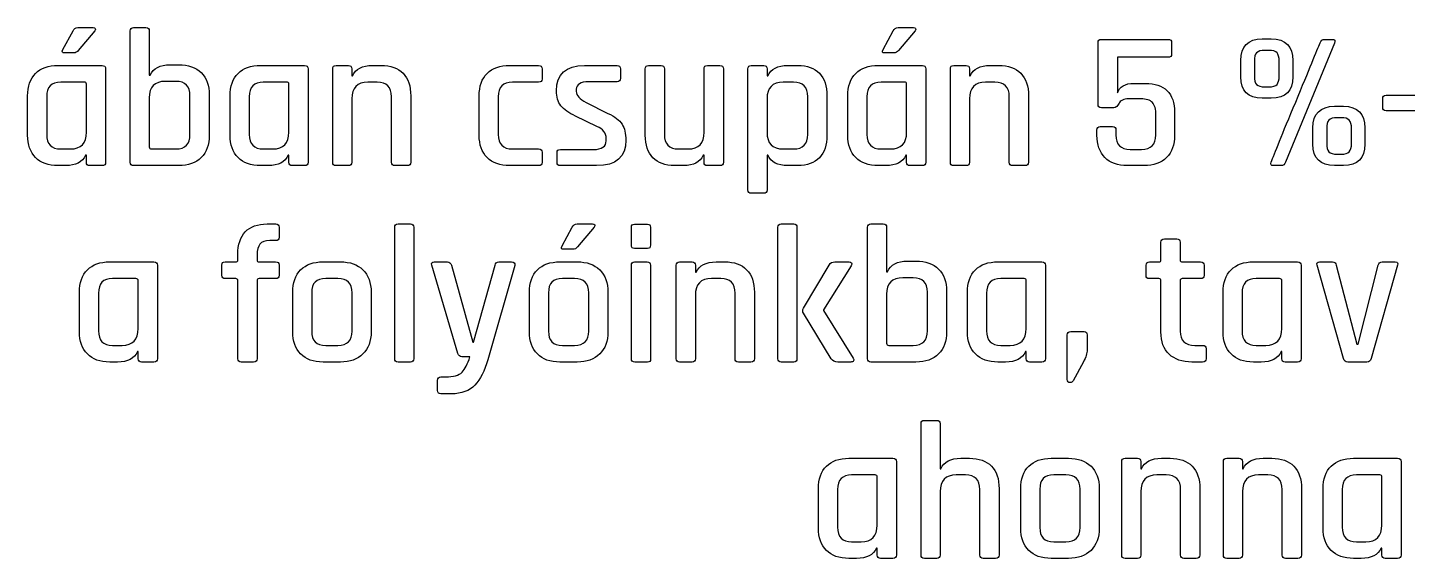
# Model space of a CAD drawing. Extents: x 23 to 195, y 64 to 143.
# Drawn here: x 61.53 to 93.71, y 84.57 to 96.97 of the extents above; entities that cross this region are included whole.
import ezdxf

# ---------------------------------------------------------------- set-up
doc = ezdxf.new("R2010")
doc.units = 0
doc.layers.add('Layer_1', color=7, linetype='CONTINUOUS')

msp = doc.modelspace()

# ---------------------------------------------------------------- linework, layer by layer
at = {"layer": 'Layer_1', "color": 7}
for points in [[(62.346053, 96.453967), (62.584884, 96.894234)], [(62.699184, 96.967611), (63.057253, 96.967611)], [(63.09359, 96.889648), (62.708356, 96.431036)], [(63.919548, 93.821469), (63.919548, 96.889577)], [(63.997159, 96.967541), (64.286437, 96.967541)], [(64.364048, 96.889577), (64.364048, 95.853116), (64.382393, 95.853116)], [(81.478745, 96.453967), (81.717575, 96.894234)], [(81.831875, 96.967611), (82.189945, 96.967611)], [(82.226281, 96.889648), (81.841047, 96.431036)], [(86.495915, 95.174371), (86.495915, 96.61441)], [(86.573879, 96.692374), (88.12857, 96.692374)], [(88.21112, 96.61441), (88.21112, 96.353002)], [(90.325353, 96.701511), (90.536314, 96.701511)], [(92.012689, 96.605203), (90.8711, 93.826019)], [(91.774564, 96.692339), (91.958008, 96.692339)], [(62.598642, 96.376003), (62.383095, 96.376003)], [(81.731333, 96.376003), (81.515786, 96.376003)], [(88.12857, 96.275038), (86.945354, 96.275038), (86.945354, 95.440366)], [(90.481281, 96.435517), (90.384972, 96.435517)], [(62.23634, 96.082492), (63.263628, 96.082492)], [(63.345826, 96.004528), (63.345826, 93.821539)], [(64.845943, 96.100766), (65.047379, 96.100766)], [(66.959752, 96.082421), (67.987041, 96.082421)], [(68.069238, 96.004458), (68.069238, 93.821469)], [(68.643031, 93.821504), (68.643031, 96.004493)], [(68.720995, 96.082457), (69.00992, 96.082457)], [(69.087884, 96.004493), (69.087884, 95.839393), (69.105875, 95.839393)], [(69.569425, 96.082457), (69.770862, 96.082457)], [(72.770072, 96.082386), (73.444583, 96.082386)], [(73.526781, 96.004422), (73.526781, 95.765944)], [(74.517204, 96.082457), (75.278499, 96.082457)], [(75.351877, 96.004493), (75.351877, 95.779773)], [(75.934701, 94.454387), (75.934701, 96.004493)], [(76.012312, 96.082457), (76.30159, 96.082457)], [(76.379201, 96.004493), (76.379201, 94.472732)], [(77.305595, 94.523179), (77.305595, 96.004493)], [(77.383912, 96.082457), (77.672484, 96.082457)], [(77.755387, 96.004493), (77.755387, 93.821504)], [(78.32858, 93.174827), (78.32858, 96.004458)], [(78.406544, 96.082421), (78.695469, 96.082421)], [(78.773433, 96.004458), (78.773433, 95.839358), (78.791425, 95.839358)], [(79.254975, 96.082421), (79.488866, 96.082421)], [(81.369031, 96.082492), (82.39632, 96.082492)], [(82.478517, 96.004528), (82.478517, 93.821539)], [(83.052133, 93.821504), (83.052133, 96.004493)], [(83.130097, 96.082457), (83.419022, 96.082457)], [(83.496986, 96.004493), (83.496986, 95.839393), (83.514978, 95.839393)], [(83.978528, 96.082457), (84.179964, 96.082457)], [(89.825467, 95.820978), (89.825467, 96.197039)], [(90.141908, 96.183281), (90.141908, 95.834736)], [(90.719406, 95.834736), (90.719406, 96.183281)], [(91.0362, 96.197039), (91.0362, 95.820978)], [(62.84594, 95.692673), (62.300192, 95.692673)], [(62.89674, 94.523214), (62.89674, 95.646811)], [(64.983173, 95.710946), (64.740462, 95.710946)], [(67.569352, 95.692602), (67.023957, 95.692602)], [(67.620152, 94.523144), (67.620152, 95.646741)], [(69.679139, 95.692637), (69.463945, 95.692637)], [(73.444583, 95.692567), (72.834278, 95.692567)], [(75.278499, 95.701809), (74.609279, 95.701809)], [(79.392205, 95.692602), (79.149494, 95.692602)], [(81.978631, 95.692673), (81.432883, 95.692673)], [(82.029431, 94.523214), (82.029431, 95.646811)], [(84.088242, 95.692637), (83.873047, 95.692637)], [(87.330587, 95.665085), (87.601168, 95.665085)], [(61.525492, 94.454423), (61.525492, 95.371645)], [(61.970345, 95.3533), (61.970345, 94.472767)], [(64.364048, 95.325713), (64.364048, 94.183771)], [(65.313726, 94.472696), (65.313726, 95.371574)], [(65.762812, 95.394505), (65.762812, 94.454352)], [(66.248905, 94.454352), (66.248905, 95.371574)], [(66.693757, 95.35323), (66.693757, 94.472696)], [(69.087884, 95.302818), (69.087884, 93.821504)], [(70.014278, 93.821504), (70.014278, 95.353265)], [(70.463717, 95.371609), (70.463717, 93.821504)], [(72.059578, 94.454317), (72.059578, 95.371539)], [(72.504431, 95.353194), (72.504431, 94.472661)], [(74.324588, 95.527537), (74.324588, 95.47709)], [(78.773433, 95.302783), (78.773433, 94.523144)], [(79.722758, 94.472696), (79.722758, 95.35323)], [(80.171844, 95.371574), (80.171844, 94.454352)], [(80.658183, 94.454423), (80.658183, 95.371645)], [(81.103036, 95.3533), (81.103036, 94.472767)], [(83.496986, 95.302818), (83.496986, 93.821504)], [(84.423381, 93.821504), (84.423381, 95.353265)], [(84.87282, 95.371609), (84.87282, 93.821504)], [(87.491101, 95.302783), (87.206762, 95.302783)], [(90.536314, 95.316506), (90.325353, 95.316506)], [(90.384972, 95.5825), (90.481281, 95.5825)], [(93.136216, 95.10558), (93.136216, 95.307369)], [(93.214532, 95.389919), (94.122582, 95.389919)], [(74.558479, 95.220268), (75.063304, 94.963446)], [(86.862804, 95.096408), (86.573879, 95.096408)], [(88.279912, 94.986341), (88.279912, 94.454352)], [(92.008456, 95.128475), (92.219064, 95.128475)], [(94.122582, 95.02303), (93.214532, 95.02303)], [(74.806129, 94.660762), (74.306243, 94.89924)], [(86.546362, 94.656141), (86.835287, 94.656141)], [(87.844232, 94.458938), (87.844232, 94.922135)], [(92.164383, 94.862481), (92.072308, 94.862481)], [(75.022029, 94.325976), (75.022029, 94.381009)], [(86.468751, 94.454352), (86.468751, 94.573591)], [(86.913251, 94.573591), (86.913251, 94.458938)], [(91.50857, 94.247942), (91.50857, 94.624003)], [(91.829597, 94.610244), (91.829597, 94.266286)], [(92.407095, 94.266286), (92.407095, 94.610244)], [(92.71895, 94.624003), (92.71895, 94.247942)], [(62.300192, 94.133395), (62.520326, 94.133395)], [(62.89674, 93.821539), (62.89674, 93.986639), (62.878395, 93.986639)], [(64.414495, 94.133324), (64.983173, 94.133324)], [(67.023957, 94.133324), (67.244091, 94.133324)], [(67.620152, 93.821469), (67.620152, 93.986569), (67.601807, 93.986569)], [(72.834278, 94.133289), (73.444583, 94.133289)], [(73.526781, 94.055325), (73.526781, 93.816847)], [(73.875502, 93.821504), (73.875502, 94.046223)], [(73.953113, 94.119601), (74.723579, 94.119601)], [(76.709753, 94.133359), (76.929887, 94.133359)], [(77.305595, 93.821504), (77.305595, 93.986604), (77.287251, 93.986604)], [(78.791425, 93.986569), (78.773433, 93.986569), (78.773433, 93.174827)], [(79.149494, 94.133324), (79.392205, 94.133324)], [(81.432883, 94.133395), (81.653017, 94.133395)], [(82.029431, 93.821539), (82.029431, 93.986639), (82.011086, 93.986639)], [(87.243451, 94.124152), (87.504859, 94.124152)], [(92.072308, 94.009464), (92.164383, 94.009464)], [(62.414845, 93.743575), (62.23634, 93.743575)], [(63.263628, 93.743575), (62.974351, 93.743575)], [(65.047379, 93.743505), (63.997159, 93.743505)], [(67.13861, 93.743505), (66.959752, 93.743505)], [(67.987041, 93.743505), (67.698116, 93.743505)], [(69.00992, 93.74354), (68.720995, 93.74354)], [(70.381167, 93.74354), (70.091889, 93.74354)], [(73.444583, 93.743469), (72.770072, 93.743469)], [(74.796957, 93.74354), (73.953113, 93.74354)], [(76.824406, 93.74354), (76.618031, 93.74354)], [(77.672484, 93.74354), (77.383912, 93.74354)], [(79.488866, 93.743505), (79.254975, 93.743505)], [(81.547536, 93.743575), (81.369031, 93.743575)], [(82.39632, 93.743575), (82.107042, 93.743575)], [(83.419022, 93.74354), (83.130097, 93.74354)], [(84.79027, 93.74354), (84.500992, 93.74354)], [(87.569065, 93.743505), (87.179245, 93.743505)], [(90.76562, 93.743469), (90.586408, 93.743469)], [(92.219064, 93.743469), (92.008456, 93.743469)], [(78.695469, 93.096863), (78.406544, 93.096863)], [(67.112963, 92.381394), (67.314752, 92.381394)], [(70.167595, 92.381465), (70.456168, 92.381465)], [(74.345331, 92.3815), (74.7034, 92.3815)], [(75.68444, 92.376949), (75.982537, 92.376949)], [(79.105679, 92.381394), (79.394957, 92.381394)], [(81.196805, 92.38143), (81.486082, 92.38143)], [(67.393069, 92.308017), (67.393069, 92.069539)], [(70.089279, 89.235393), (70.089279, 92.303501)], [(70.534132, 92.303501), (70.534132, 89.235393)], [(73.9922, 91.867856), (74.226092, 92.308123)], [(74.739737, 92.303536), (74.354503, 91.844925)], [(75.611062, 91.886236), (75.611062, 92.303572)], [(76.055915, 92.303572), (76.055915, 91.886236)], [(79.027715, 89.235322), (79.027715, 92.303431)], [(79.472568, 92.303431), (79.472568, 89.235322)], [(81.119193, 89.235358), (81.119193, 92.303466)], [(81.563693, 92.303466), (81.563693, 91.267005), (81.582038, 91.267005)], [(67.314752, 91.991575), (67.177522, 91.991575)], [(74.244437, 91.789892), (74.029242, 91.789892)], [(75.982537, 91.808272), (75.68444, 91.808272)], [(87.961072, 91.542171), (87.961072, 91.954921)], [(88.043622, 92.032885), (88.332899, 92.032885)], [(88.41051, 91.954921), (88.41051, 91.542171)], [(63.444392, 91.49631), (64.471681, 91.49631)], [(64.553878, 91.418346), (64.553878, 89.235358)], [(66.05851, 91.184419), (66.05851, 91.422897)], [(66.136474, 91.496275), (66.379538, 91.496275)], [(66.429985, 91.542136), (66.429985, 91.675133)], [(66.879424, 91.652203), (66.879424, 91.542136)], [(66.925285, 91.496275), (67.310519, 91.496275)], [(67.393069, 91.422897), (67.393069, 91.184419)], [(68.41997, 91.49631), (68.823547, 91.49631)], [(71.561808, 89.359218), (70.951503, 91.418382)], [(71.011122, 91.496346), (71.318392, 91.496346)], [(71.410114, 91.418382), (71.91, 89.620626), (71.928697, 89.620626), (72.428583, 91.418382)], [(72.887195, 91.413796), (72.258545, 89.207876)], [(72.519953, 91.496346), (72.813817, 91.496346)], [(73.941753, 91.496381), (74.345331, 91.496381)], [(75.611062, 89.235463), (75.611062, 91.418452)], [(75.68444, 91.496416), (75.977951, 91.496416)], [(76.055915, 91.418452), (76.055915, 89.235463)], [(76.656978, 89.235393), (76.656978, 91.418382)], [(76.734942, 91.496346), (77.023867, 91.496346)], [(77.101831, 91.418382), (77.101831, 91.253282), (77.119822, 91.253282)], [(77.583372, 91.496346), (77.784808, 91.496346)], [(79.62391, 90.418539), (80.22469, 91.422897)], [(80.357687, 91.496275), (80.68824, 91.496275)], [(82.045588, 91.514655), (82.247024, 91.514655)], [(84.159397, 91.49631), (85.186686, 91.49631)], [(85.268883, 91.418346), (85.268883, 89.235358)], [(87.617113, 91.179869), (87.617113, 91.418346)], [(87.695077, 91.49631), (87.91521, 91.49631)], [(88.460958, 91.49631), (88.887466, 91.49631)], [(88.970016, 91.418346), (88.970016, 91.179869)], [(90.12113, 91.49631), (91.148419, 91.49631)], [(91.230616, 91.418346), (91.230616, 89.235358)], [(92.22171, 89.239908), (91.602585, 91.418311)], [(91.657618, 91.496275), (91.964888, 91.496275)], [(92.052024, 91.418311), (92.528979, 89.574694), (92.561082, 89.574694), (93.028865, 91.418311)], [(93.48289, 91.418311), (92.863765, 89.239908)], [(93.125174, 91.496275), (93.427857, 91.496275)], [(64.053992, 91.106491), (63.508597, 91.106491)], [(66.379538, 91.106456), (66.136474, 91.106456)], [(67.310519, 91.106456), (66.925285, 91.106456)], [(68.763928, 91.106491), (68.484175, 91.106491)], [(74.285712, 91.106561), (74.005959, 91.106561)], [(77.693086, 91.106526), (77.477892, 91.106526)], [(80.733748, 91.404553), (80.087107, 90.377264), (80.087107, 90.358919), (80.784196, 89.249081)], [(82.182818, 91.124835), (81.940107, 91.124835)], [(84.768997, 91.106491), (84.223603, 91.106491)], [(87.91521, 91.106491), (87.695077, 91.106491)], [(88.887466, 91.106491), (88.460958, 91.106491)], [(90.73073, 91.106491), (90.185335, 91.106491)], [(62.733545, 89.868241), (62.733545, 90.785463)], [(63.178397, 90.767119), (63.178397, 89.886585)], [(64.104792, 89.937033), (64.104792, 91.06063)], [(66.429985, 89.235322), (66.429985, 91.060594)], [(66.879424, 91.060594), (66.879424, 89.235322)], [(67.709475, 89.868241), (67.709475, 90.785463)], [(68.153975, 90.771705), (68.153975, 89.881999)], [(69.094128, 89.881999), (69.094128, 90.771705)], [(69.538981, 90.785463), (69.538981, 89.868241)], [(73.231259, 89.868311), (73.231259, 90.785534)], [(73.676112, 90.771775), (73.676112, 89.88207)], [(74.616264, 89.88207), (74.616264, 90.771775)], [(75.060764, 90.785534), (75.060764, 89.868311)], [(78.028225, 89.235393), (78.028225, 90.767154)], [(78.477664, 90.785498), (78.477664, 89.235393)], [(82.513371, 89.886585), (82.513371, 90.785463)], [(82.962457, 90.808394), (82.962457, 89.868241)], [(83.44855, 89.868241), (83.44855, 90.785463)], [(83.893403, 90.767119), (83.893403, 89.886585)], [(84.819797, 89.937033), (84.819797, 91.06063)], [(87.961072, 89.859069), (87.961072, 91.06063)], [(88.41051, 91.06063), (88.41051, 89.881999)], [(89.410283, 89.868241), (89.410283, 90.785463)], [(89.855135, 90.767119), (89.855135, 89.886585)], [(90.78153, 89.937033), (90.78153, 91.06063)], [(77.101831, 90.716707), (77.101831, 89.235393)], [(81.563693, 90.739602), (81.563693, 89.59766)], [(80.270551, 89.235322), (79.62391, 90.294714)], [(85.856364, 89.868311), (86.16822, 89.868311)], [(63.508597, 89.547213), (63.728731, 89.547213)], [(68.484175, 89.547213), (68.763928, 89.547213)], [(74.005959, 89.547284), (74.285712, 89.547284)], [(81.614141, 89.547213), (82.182818, 89.547213)], [(84.223603, 89.547213), (84.443736, 89.547213)], [(85.7784, 88.7493), (85.7784, 89.794934)], [(86.241597, 89.794934), (86.241597, 89.437217)], [(88.754469, 89.547213), (88.93368, 89.547213)], [(90.185335, 89.547213), (90.405469, 89.547213)], [(63.62325, 89.157394), (63.444392, 89.157394)], [(64.104792, 89.235358), (64.104792, 89.400458), (64.086447, 89.400458)], [(64.471681, 89.157394), (64.182756, 89.157394)], [(66.796874, 89.157358), (66.507597, 89.157358)], [(68.823547, 89.157394), (68.41997, 89.157394)], [(70.456168, 89.157429), (70.167595, 89.157429)], [(71.841561, 89.281254), (71.657764, 89.281254)], [(74.345331, 89.157464), (73.941753, 89.157464)], [(75.982537, 89.157499), (75.689379, 89.157499)], [(77.023867, 89.157429), (76.734942, 89.157429)], [(78.395114, 89.157429), (78.105836, 89.157429)], [(79.394957, 89.157358), (79.105679, 89.157358)], [(80.724576, 89.157358), (80.426479, 89.157358)], [(82.247024, 89.157394), (81.196805, 89.157394)], [(84.338255, 89.157394), (84.159397, 89.157394)], [(84.819797, 89.235358), (84.819797, 89.400458), (84.801453, 89.400458)], [(85.186686, 89.157394), (84.897761, 89.157394)], [(86.154461, 89.16205), (85.911045, 88.717198)], [(88.93368, 89.157394), (88.68603, 89.157394)], [(89.015877, 89.469249), (89.015877, 89.230771)], [(90.299988, 89.157394), (90.12113, 89.157394)], [(90.78153, 89.235358), (90.78153, 89.400458), (90.763185, 89.400458)], [(91.148419, 89.157394), (90.859494, 89.157394)], [(92.762871, 89.157358), (92.322604, 89.157358)], [(71.089439, 88.492443), (71.089439, 88.726334)], [(71.167403, 88.808884), (71.272531, 88.808884)], [(71.410114, 88.414479), (71.167403, 88.414479)], [(82.366545, 84.649282), (82.366545, 87.71739)], [(82.444509, 87.795354), (82.733434, 87.795354)], [(82.811398, 87.71739), (82.811398, 86.667171), (82.82939, 86.667171)], [(80.683301, 86.910199), (81.71059, 86.910199)], [(83.29294, 86.910234), (83.494376, 86.910234)], [(85.402233, 86.910199), (85.805811, 86.910199)], [(87.126752, 86.910234), (87.415677, 86.910234)], [(87.975183, 86.910234), (88.176619, 86.910234)], [(89.497666, 86.910234), (89.786591, 86.910234)], [(90.346096, 86.910234), (90.547532, 86.910234)], [(92.455531, 86.910199), (93.48282, 86.910199)], [(81.792787, 86.832235), (81.792787, 84.649246)], [(87.048788, 84.649282), (87.048788, 86.832271)], [(87.493641, 86.832271), (87.493641, 86.667171), (87.511633, 86.667171)], [(89.419702, 84.649282), (89.419702, 86.832271)], [(89.864555, 86.832271), (89.864555, 86.667171), (89.882546, 86.667171)], [(93.565017, 86.832235), (93.565017, 84.649246)], [(81.292901, 86.52038), (80.747507, 86.52038)], [(81.343701, 85.350921), (81.343701, 86.474519)], [(83.402653, 86.520415), (83.187459, 86.520415)], [(85.746192, 86.52038), (85.466439, 86.52038)], [(88.084897, 86.520415), (87.869702, 86.520415)], [(90.45581, 86.520415), (90.240616, 86.520415)], [(93.065131, 86.52038), (92.519737, 86.52038)], [(93.115931, 85.350921), (93.115931, 86.474519)], [(79.972454, 85.28213), (79.972454, 86.199352)], [(80.417307, 86.181008), (80.417307, 85.300474)], [(82.811398, 86.130596), (82.811398, 84.649282)], [(83.737792, 84.649282), (83.737792, 86.181043)], [(84.187231, 86.199387), (84.187231, 84.649282)], [(84.691739, 85.28213), (84.691739, 86.199352)], [(85.136239, 86.185594), (85.136239, 85.295888)], [(86.076392, 85.295888), (86.076392, 86.185594)], [(86.521244, 86.199352), (86.521244, 85.28213)], [(87.493641, 86.130596), (87.493641, 84.649282)], [(88.420035, 84.649282), (88.420035, 86.181043)], [(88.869474, 86.199387), (88.869474, 84.649282)], [(89.864555, 86.130596), (89.864555, 84.649282)], [(90.790949, 84.649282), (90.790949, 86.181043)], [(91.240388, 86.199387), (91.240388, 84.649282)], [(91.744684, 85.28213), (91.744684, 86.199352)], [(92.189537, 86.181008), (92.189537, 85.300474)], [(80.747507, 84.961102), (80.96764, 84.961102)], [(81.343701, 84.649246), (81.343701, 84.814346), (81.325357, 84.814346)], [(85.466439, 84.961102), (85.746192, 84.961102)], [(92.519737, 84.961102), (92.73987, 84.961102)], [(93.115931, 84.649246), (93.115931, 84.814346), (93.097587, 84.814346)], [(80.86216, 84.571283), (80.683301, 84.571283)], [(81.71059, 84.571283), (81.421665, 84.571283)], [(82.733434, 84.571318), (82.444509, 84.571318)], [(84.104681, 84.571318), (83.815403, 84.571318)], [(85.805811, 84.571283), (85.402233, 84.571283)], [(87.415677, 84.571318), (87.126752, 84.571318)], [(88.786924, 84.571318), (88.497647, 84.571318)], [(89.786591, 84.571318), (89.497666, 84.571318)], [(91.157838, 84.571318), (90.86856, 84.571318)], [(92.634389, 84.571283), (92.455531, 84.571283)], [(93.48282, 84.571283), (93.193895, 84.571283)]]:
    msp.add_lwpolyline(points, dxfattribs=at)
for points in [[(62.584884, 96.894234), (62.606051, 96.942917), (62.644503, 96.967611), (62.699184, 96.967611)], [(63.057253, 96.967611), (63.081595, 96.967611), (63.09747, 96.960556), (63.105231, 96.946798)], [(63.105231, 96.946798), (63.112992, 96.933039), (63.109112, 96.913989), (63.09359, 96.889648)], [(63.919548, 96.889577), (63.919548, 96.941435), (63.945301, 96.967541), (63.997159, 96.967541)], [(64.286437, 96.967541), (64.337943, 96.967541), (64.364048, 96.941435), (64.364048, 96.889577)], [(81.717575, 96.894234), (81.738742, 96.942917), (81.777195, 96.967611), (81.831875, 96.967611)], [(82.189945, 96.967611), (82.214286, 96.967611), (82.230161, 96.960556), (82.237922, 96.946798)], [(82.237922, 96.946798), (82.245683, 96.933039), (82.241803, 96.913989), (82.226281, 96.889648)], [(86.495915, 96.61441), (86.495915, 96.666269), (86.52202, 96.692374), (86.573879, 96.692374)], [(88.12857, 96.692374), (88.183604, 96.692374), (88.21112, 96.666269), (88.21112, 96.61441)], [(89.825467, 96.197039), (89.825467, 96.533236), (89.991978, 96.701511), (90.325353, 96.701511)], [(90.536314, 96.701511), (90.869336, 96.701511), (91.0362, 96.533236), (91.0362, 96.197039)], [(91.104992, 95.229369), (91.416847, 95.981492), (91.606289, 96.441867), (91.673317, 96.609789)], [(91.673317, 96.609789), (91.698011, 96.664822), (91.731525, 96.692339), (91.774564, 96.692339)], [(91.958008, 96.692339), (92.015864, 96.692339), (92.034208, 96.663058), (92.012689, 96.605203)], [(62.383095, 96.376003), (62.334059, 96.376003), (62.321712, 96.401756), (62.346053, 96.453967)], [(62.708356, 96.431036), (62.68084, 96.394348), (62.644503, 96.376003), (62.598642, 96.376003)], [(81.515786, 96.376003), (81.46675, 96.376003), (81.454403, 96.401756), (81.478745, 96.453967)], [(81.841047, 96.431036), (81.813531, 96.394348), (81.777195, 96.376003), (81.731333, 96.376003)], [(88.21112, 96.353002), (88.21112, 96.301144), (88.183604, 96.275038), (88.12857, 96.275038)], [(90.194472, 96.380483), (90.159195, 96.343794), (90.141908, 96.278178), (90.141908, 96.183281)], [(90.384972, 96.435517), (90.292897, 96.435517), (90.22975, 96.417172), (90.194472, 96.380483)], [(90.669311, 96.378014), (90.635445, 96.416467), (90.57265, 96.435517), (90.481281, 96.435517)], [(90.719406, 96.183281), (90.719406, 96.275003), (90.702825, 96.339914), (90.669311, 96.378014)], [(61.711053, 95.896578), (61.834878, 96.020403), (62.009856, 96.082492), (62.23634, 96.082492)], [(63.263628, 96.082492), (63.318662, 96.082492), (63.345826, 96.056386), (63.345826, 96.004528)], [(64.382393, 95.853116), (64.458945, 96.018216), (64.613109, 96.100766), (64.845943, 96.100766)], [(65.047379, 96.100766), (65.273862, 96.100766), (65.449545, 96.038677), (65.574782, 95.914852)], [(65.574782, 95.914852), (65.70037, 95.79138), (65.762812, 95.617813), (65.762812, 95.394505)], [(66.434818, 95.89686), (66.558291, 96.020685), (66.733268, 96.082421), (66.959752, 96.082421)], [(67.987041, 96.082421), (68.042074, 96.082421), (68.069238, 96.056316), (68.069238, 96.004458)], [(68.643031, 96.004493), (68.643031, 96.056351), (68.668784, 96.082457), (68.720995, 96.082457)], [(69.00992, 96.082457), (69.061425, 96.082457), (69.087884, 96.056351), (69.087884, 96.004493)], [(69.105875, 95.839393), (69.179253, 96.001318), (69.33377, 96.082457), (69.569425, 96.082457)], [(69.770862, 96.082457), (69.99417, 96.082457), (70.165267, 96.021426), (70.284506, 95.899012)], [(72.245139, 95.896825), (72.368964, 96.02065), (72.543942, 96.082386), (72.770072, 96.082386)], [(73.444583, 96.082386), (73.499617, 96.082386), (73.526781, 96.056281), (73.526781, 96.004422)], [(73.861743, 95.490848), (73.861743, 95.885254), (74.080113, 96.082457), (74.517204, 96.082457)], [(75.278499, 96.082457), (75.327535, 96.082457), (75.351877, 96.056351), (75.351877, 96.004493)], [(75.934701, 96.004493), (75.934701, 96.056351), (75.960453, 96.082457), (76.012312, 96.082457)], [(76.30159, 96.082457), (76.353448, 96.082457), (76.379201, 96.056351), (76.379201, 96.004493)], [(77.305595, 96.004493), (77.305595, 96.056351), (77.331701, 96.082457), (77.383912, 96.082457)], [(77.672484, 96.082457), (77.72787, 96.082457), (77.755387, 96.056351), (77.755387, 96.004493)], [(78.32858, 96.004458), (78.32858, 96.056316), (78.354333, 96.082421), (78.406544, 96.082421)], [(78.695469, 96.082421), (78.746975, 96.082421), (78.773433, 96.056316), (78.773433, 96.004458)], [(78.791425, 95.839358), (78.864802, 96.001283), (79.019319, 96.082421), (79.254975, 96.082421)], [(79.488866, 96.082421), (79.709, 96.082421), (79.877627, 96.021391), (79.995455, 95.898977)], [(80.843745, 95.896578), (80.96757, 96.020403), (81.142547, 96.082492), (81.369031, 96.082492)], [(82.39632, 96.082492), (82.451353, 96.082492), (82.478517, 96.056386), (82.478517, 96.004528)], [(83.052133, 96.004493), (83.052133, 96.056351), (83.077886, 96.082457), (83.130097, 96.082457)], [(83.419022, 96.082457), (83.470528, 96.082457), (83.496986, 96.056351), (83.496986, 96.004493)], [(83.514978, 95.839393), (83.588356, 96.001318), (83.742872, 96.082457), (83.978528, 96.082457)], [(84.179964, 96.082457), (84.403272, 96.082457), (84.57437, 96.021426), (84.693608, 95.899012)], [(61.525492, 95.371645), (61.525492, 95.597775), (61.587228, 95.772753), (61.711053, 95.896578)], [(62.300192, 95.692673), (62.080059, 95.692673), (61.970345, 95.579431), (61.970345, 95.3533)], [(62.89674, 95.646811), (62.89674, 95.67715), (62.879806, 95.692673), (62.84594, 95.692673)], [(64.740462, 95.710946), (64.489637, 95.710946), (64.364048, 95.582535), (64.364048, 95.325713)], [(65.313726, 95.371574), (65.313726, 95.597705), (65.203307, 95.710946), (64.983173, 95.710946)], [(66.248905, 95.371574), (66.248905, 95.597705), (66.310641, 95.772683), (66.434818, 95.89686)], [(67.023957, 95.692602), (66.803824, 95.692602), (66.693757, 95.57936), (66.693757, 95.35323)], [(67.620152, 95.646741), (67.620152, 95.67708), (67.603218, 95.692602), (67.569352, 95.692602)], [(69.463945, 95.692637), (69.21312, 95.692637), (69.087884, 95.562815), (69.087884, 95.302818)], [(70.014278, 95.353265), (70.014278, 95.579396), (69.902448, 95.692637), (69.679139, 95.692637)], [(70.284506, 95.899012), (70.403745, 95.776598), (70.463717, 95.600915), (70.463717, 95.371609)], [(72.059578, 95.371539), (72.059578, 95.598022), (72.121314, 95.773), (72.245139, 95.896825)], [(72.834278, 95.692567), (72.614145, 95.692567), (72.504431, 95.579325), (72.504431, 95.353194)], [(73.526781, 95.765944), (73.526781, 95.716908), (73.499617, 95.692567), (73.444583, 95.692567)], [(74.397965, 95.653832), (74.348929, 95.621729), (74.324588, 95.579396), (74.324588, 95.527537)], [(74.609279, 95.701809), (74.517204, 95.701809), (74.447002, 95.685582), (74.397965, 95.653832)], [(75.351877, 95.779773), (75.351877, 95.727915), (75.327535, 95.701809), (75.278499, 95.701809)], [(79.149494, 95.692602), (78.898669, 95.692602), (78.773433, 95.56278), (78.773433, 95.302783)], [(79.722758, 95.35323), (79.722758, 95.57936), (79.612338, 95.692602), (79.392205, 95.692602)], [(79.995455, 95.898977), (80.11293, 95.776563), (80.171844, 95.60088), (80.171844, 95.371574)], [(80.658183, 95.371645), (80.658183, 95.597775), (80.71992, 95.772753), (80.843745, 95.896578)], [(81.432883, 95.692673), (81.21275, 95.692673), (81.103036, 95.579431), (81.103036, 95.3533)], [(82.029431, 95.646811), (82.029431, 95.67715), (82.012497, 95.692673), (81.978631, 95.692673)], [(83.873047, 95.692637), (83.622222, 95.692637), (83.496986, 95.562815), (83.496986, 95.302818)], [(84.423381, 95.353265), (84.423381, 95.579396), (84.31155, 95.692637), (84.088242, 95.692637)], [(84.693608, 95.899012), (84.812847, 95.776598), (84.87282, 95.600915), (84.87282, 95.371609)], [(86.945354, 95.440366), (86.997565, 95.589944), (87.125976, 95.665085), (87.330587, 95.665085)], [(87.601168, 95.665085), (87.821654, 95.665085), (87.989576, 95.607935), (88.10564, 95.493283)], [(90.325353, 95.316506), (89.991978, 95.316506), (89.825467, 95.484781), (89.825467, 95.820978)], [(90.141908, 95.834736), (90.141908, 95.739839), (90.159195, 95.674222), (90.194472, 95.637533)], [(90.194472, 95.637533), (90.22975, 95.600844), (90.292897, 95.5825), (90.384972, 95.5825)], [(90.481281, 95.5825), (90.57265, 95.5825), (90.635445, 95.60155), (90.669311, 95.640003)], [(91.0362, 95.820978), (91.0362, 95.484781), (90.869336, 95.316506), (90.536314, 95.316506)], [(90.669311, 95.640003), (90.702825, 95.678103), (90.719406, 95.743014), (90.719406, 95.834736)], [(73.966871, 95.142304), (73.896668, 95.230851), (73.861743, 95.346915), (73.861743, 95.490848)], [(74.324588, 95.47709), (74.324588, 95.379371), (74.402904, 95.293646), (74.558479, 95.220268)], [(87.062123, 95.27068), (87.024023, 95.24916), (86.998623, 95.22623), (86.986629, 95.201888)], [(87.206762, 95.302783), (87.148554, 95.302783), (87.100576, 95.292199), (87.062123, 95.27068)], [(87.763798, 95.215646), (87.710529, 95.273502), (87.619512, 95.302783), (87.491101, 95.302783)], [(88.10564, 95.493283), (88.221704, 95.378277), (88.279912, 95.209649), (88.279912, 94.986341)], [(93.136216, 95.307369), (93.136216, 95.362402), (93.162321, 95.389919), (93.214532, 95.389919)], [(74.306243, 94.89924), (74.150315, 94.972618), (74.037427, 95.053404), (73.966871, 95.142304)], [(75.063304, 94.963446), (75.222054, 94.89289), (75.331415, 94.809634), (75.391035, 94.713679)], [(86.573879, 95.096408), (86.52202, 95.096408), (86.495915, 95.122513), (86.495915, 95.174371)], [(86.986629, 95.201888), (86.953115, 95.131685), (86.911487, 95.096408), (86.862804, 95.096408)], [(87.844232, 94.922135), (87.844232, 95.059719), (87.81742, 95.157438), (87.763798, 95.215646)], [(90.531728, 93.826019), (90.601931, 94.009464), (90.792783, 94.477247), (91.104992, 95.229369)], [(91.50857, 94.624003), (91.50857, 94.9602), (91.675081, 95.128475), (92.008456, 95.128475)], [(92.219064, 95.128475), (92.552792, 95.128475), (92.71895, 94.9602), (92.71895, 94.624003)], [(93.214532, 95.02303), (93.162321, 95.02303), (93.136216, 95.050546), (93.136216, 95.10558)], [(75.022029, 94.381009), (75.022029, 94.503071), (74.950063, 94.596557), (74.806129, 94.660762)], [(75.391035, 94.713679), (75.450654, 94.617371), (75.480288, 94.492487), (75.480288, 94.339734)], [(86.468751, 94.573591), (86.468751, 94.628624), (86.494504, 94.656141), (86.546362, 94.656141)], [(86.835287, 94.656141), (86.887145, 94.656141), (86.913251, 94.628624), (86.913251, 94.573591)], [(91.879692, 94.807447), (91.846531, 94.770758), (91.829597, 94.705142), (91.829597, 94.610244)], [(92.072308, 94.862481), (91.977764, 94.862481), (91.913558, 94.844136), (91.879692, 94.807447)], [(92.354531, 94.807447), (92.319253, 94.844136), (92.256106, 94.862481), (92.164383, 94.862481)], [(92.407095, 94.610244), (92.407095, 94.705142), (92.389808, 94.770758), (92.354531, 94.807447)], [(61.711053, 93.931606), (61.587228, 94.056842), (61.525492, 94.231114), (61.525492, 94.454423)], [(61.970345, 94.472767), (61.970345, 94.246284), (62.080059, 94.133395), (62.300192, 94.133395)], [(62.520326, 94.133395), (62.771151, 94.133395), (62.89674, 94.263217), (62.89674, 94.523214)], [(64.983173, 94.133324), (65.203307, 94.133324), (65.313726, 94.246213), (65.313726, 94.472696)], [(65.762812, 94.454352), (65.762812, 94.231044), (65.70037, 94.056771), (65.574782, 93.931535)], [(66.434818, 93.931535), (66.310641, 94.056771), (66.248905, 94.231044), (66.248905, 94.454352)], [(66.693757, 94.472696), (66.693757, 94.246213), (66.803824, 94.133324), (67.023957, 94.133324)], [(67.244091, 94.133324), (67.494916, 94.133324), (67.620152, 94.263146), (67.620152, 94.523144)], [(72.245139, 93.9315), (72.121314, 94.056736), (72.059578, 94.231361), (72.059578, 94.454317)], [(72.504431, 94.472661), (72.504431, 94.246531), (72.614145, 94.133289), (72.834278, 94.133289)], [(74.723579, 94.119601), (74.922193, 94.119601), (75.022029, 94.188393), (75.022029, 94.325976)], [(75.480288, 94.339734), (75.480288, 93.942154), (75.252746, 93.74354), (74.796957, 93.74354)], [(76.111442, 93.929101), (75.993615, 94.052926), (75.934701, 94.228257), (75.934701, 94.454387)], [(76.379201, 94.472732), (76.379201, 94.246248), (76.48962, 94.133359), (76.709753, 94.133359)], [(76.929887, 94.133359), (77.180359, 94.133359), (77.305595, 94.263182), (77.305595, 94.523179)], [(78.773433, 94.523144), (78.773433, 94.263146), (78.898669, 94.133324), (79.149494, 94.133324)], [(79.392205, 94.133324), (79.612338, 94.133324), (79.722758, 94.246213), (79.722758, 94.472696)], [(80.171844, 94.454352), (80.171844, 94.228221), (80.11293, 94.052891), (79.995455, 93.929066)], [(80.843745, 93.931606), (80.71992, 94.056842), (80.658183, 94.231114), (80.658183, 94.454423)], [(81.103036, 94.472767), (81.103036, 94.246284), (81.21275, 94.133395), (81.432883, 94.133395)], [(81.653017, 94.133395), (81.903842, 94.133395), (82.029431, 94.263217), (82.029431, 94.523214)], [(86.654312, 93.931535), (86.530134, 94.056771), (86.468751, 94.231044), (86.468751, 94.454352)], [(86.913251, 94.458938), (86.913251, 94.235983), (87.023318, 94.124152), (87.243451, 94.124152)], [(87.504859, 94.124152), (87.731343, 94.124152), (87.844232, 94.235983), (87.844232, 94.458938)], [(88.279912, 94.454352), (88.279912, 94.231044), (88.21747, 94.056771), (88.091882, 93.931535)], [(62.878395, 93.986639), (62.805017, 93.824361), (62.650148, 93.743575), (62.414845, 93.743575)], [(64.364048, 94.183771), (64.364048, 94.149905), (64.380982, 94.133324), (64.414495, 94.133324)], [(67.601807, 93.986569), (67.52843, 93.824644), (67.373913, 93.743505), (67.13861, 93.743505)], [(73.444583, 94.133289), (73.499617, 94.133289), (73.526781, 94.107183), (73.526781, 94.055325)], [(73.875502, 94.046223), (73.875502, 94.095259), (73.901254, 94.119601), (73.953113, 94.119601)], [(77.287251, 93.986604), (77.213873, 93.824326), (77.059709, 93.74354), (76.824406, 93.74354)], [(79.254975, 93.743505), (79.019319, 93.743505), (78.864802, 93.824644), (78.791425, 93.986569)], [(82.011086, 93.986639), (81.937708, 93.824361), (81.782839, 93.743575), (81.547536, 93.743575)], [(92.008456, 93.743469), (91.675081, 93.743469), (91.50857, 93.911744), (91.50857, 94.247942)], [(91.829597, 94.266286), (91.829597, 94.171742), (91.846531, 94.105067), (91.879692, 94.066967)], [(91.879692, 94.066967), (91.913558, 94.028514), (91.977764, 94.009464), (92.072308, 94.009464)], [(92.164383, 94.009464), (92.256106, 94.009464), (92.319253, 94.028514), (92.354531, 94.066967)], [(92.71895, 94.247942), (92.71895, 93.911744), (92.552792, 93.743469), (92.219064, 93.743469)], [(92.354531, 94.066967), (92.389808, 94.105067), (92.407095, 94.171742), (92.407095, 94.266286)], [(62.23634, 93.743575), (62.009856, 93.743575), (61.834878, 93.80637), (61.711053, 93.931606)], [(62.974351, 93.743575), (62.922492, 93.743575), (62.89674, 93.769681), (62.89674, 93.821539)], [(63.345826, 93.821539), (63.345826, 93.769681), (63.318662, 93.743575), (63.263628, 93.743575)], [(63.997159, 93.743505), (63.945301, 93.743505), (63.919548, 93.76961), (63.919548, 93.821469)], [(65.574782, 93.931535), (65.449545, 93.806299), (65.273862, 93.743505), (65.047379, 93.743505)], [(66.959752, 93.743505), (66.733268, 93.743505), (66.558291, 93.806299), (66.434818, 93.931535)], [(67.698116, 93.743505), (67.645905, 93.743505), (67.620152, 93.76961), (67.620152, 93.821469)], [(68.069238, 93.821469), (68.069238, 93.76961), (68.042074, 93.743505), (67.987041, 93.743505)], [(68.720995, 93.74354), (68.668784, 93.74354), (68.643031, 93.769646), (68.643031, 93.821504)], [(69.087884, 93.821504), (69.087884, 93.769646), (69.061425, 93.74354), (69.00992, 93.74354)], [(70.091889, 93.74354), (70.040031, 93.74354), (70.014278, 93.769646), (70.014278, 93.821504)], [(70.463717, 93.821504), (70.463717, 93.769646), (70.4362, 93.74354), (70.381167, 93.74354)], [(72.770072, 93.743469), (72.543942, 93.743469), (72.368964, 93.806264), (72.245139, 93.9315)], [(73.526781, 93.816847), (73.526781, 93.768164), (73.499617, 93.743469), (73.444583, 93.743469)], [(73.953113, 93.74354), (73.901254, 93.74354), (73.875502, 93.769646), (73.875502, 93.821504)], [(76.618031, 93.74354), (76.397898, 93.74354), (76.228917, 93.805276), (76.111442, 93.929101)], [(77.383912, 93.74354), (77.331701, 93.74354), (77.305595, 93.769646), (77.305595, 93.821504)], [(77.755387, 93.821504), (77.755387, 93.769646), (77.72787, 93.74354), (77.672484, 93.74354)], [(79.995455, 93.929066), (79.877627, 93.805241), (79.709, 93.743505), (79.488866, 93.743505)], [(81.369031, 93.743575), (81.142547, 93.743575), (80.96757, 93.80637), (80.843745, 93.931606)], [(82.107042, 93.743575), (82.055183, 93.743575), (82.029431, 93.769681), (82.029431, 93.821539)], [(82.478517, 93.821539), (82.478517, 93.769681), (82.451353, 93.743575), (82.39632, 93.743575)], [(83.130097, 93.74354), (83.077886, 93.74354), (83.052133, 93.769646), (83.052133, 93.821504)], [(83.496986, 93.821504), (83.496986, 93.769646), (83.470528, 93.74354), (83.419022, 93.74354)], [(84.500992, 93.74354), (84.449133, 93.74354), (84.423381, 93.769646), (84.423381, 93.821504)], [(84.87282, 93.821504), (84.87282, 93.769646), (84.845303, 93.74354), (84.79027, 93.74354)], [(87.179245, 93.743505), (86.953115, 93.743505), (86.778137, 93.806299), (86.654312, 93.931535)], [(88.091882, 93.931535), (87.966645, 93.806299), (87.792373, 93.743505), (87.569065, 93.743505)], [(90.586408, 93.743469), (90.531728, 93.743469), (90.513031, 93.770986), (90.531728, 93.826019)], [(90.8711, 93.826019), (90.852403, 93.770986), (90.817478, 93.743469), (90.76562, 93.743469)], [(78.406544, 93.096863), (78.354333, 93.096863), (78.32858, 93.122969), (78.32858, 93.174827)], [(78.773433, 93.174827), (78.773433, 93.122969), (78.746975, 93.096863), (78.695469, 93.096863)], [(66.604258, 92.19795), (66.720322, 92.320011), (66.890008, 92.381394), (67.112963, 92.381394)], [(67.314752, 92.381394), (67.366963, 92.381394), (67.393069, 92.3567), (67.393069, 92.308017)], [(70.089279, 92.303501), (70.089279, 92.355359), (70.115384, 92.381465), (70.167595, 92.381465)], [(70.456168, 92.381465), (70.508026, 92.381465), (70.534132, 92.355359), (70.534132, 92.303501)], [(74.226092, 92.308123), (74.253609, 92.356806), (74.293473, 92.3815), (74.345331, 92.3815)], [(74.7034, 92.3815), (74.730917, 92.3815), (74.748556, 92.374445), (74.755964, 92.360686)], [(75.611062, 92.303572), (75.611062, 92.352255), (75.635404, 92.376949), (75.68444, 92.376949)], [(75.982537, 92.376949), (76.031221, 92.376949), (76.055915, 92.352255), (76.055915, 92.303572)], [(79.027715, 92.303431), (79.027715, 92.355642), (79.053821, 92.381394), (79.105679, 92.381394)], [(79.394957, 92.381394), (79.446462, 92.381394), (79.472568, 92.355642), (79.472568, 92.303431)], [(81.119193, 92.303466), (81.119193, 92.355324), (81.144946, 92.38143), (81.196805, 92.38143)], [(81.486082, 92.38143), (81.537588, 92.38143), (81.563693, 92.355324), (81.563693, 92.303466)], [(66.429985, 91.675133), (66.429985, 91.901264), (66.487841, 92.075889), (66.604258, 92.19795)], [(67.393069, 92.069539), (67.393069, 92.017681), (67.366963, 91.991575), (67.314752, 91.991575)], [(74.755964, 92.360686), (74.763725, 92.346928), (74.758081, 92.327878), (74.739737, 92.303536)], [(66.946099, 91.911494), (66.901649, 91.857872), (66.879424, 91.771442), (66.879424, 91.652203)], [(67.177522, 91.991575), (67.067102, 91.991575), (66.990197, 91.964764), (66.946099, 91.911494)], [(74.029242, 91.789892), (73.977031, 91.789892), (73.964684, 91.815645), (73.9922, 91.867856)], [(74.354503, 91.844925), (74.323812, 91.808236), (74.287475, 91.789892), (74.244437, 91.789892)], [(75.68444, 91.808272), (75.635404, 91.808272), (75.611062, 91.834024), (75.611062, 91.886236)], [(76.055915, 91.886236), (76.055915, 91.834024), (76.031221, 91.808272), (75.982537, 91.808272)], [(87.961072, 91.954921), (87.961072, 92.00678), (87.988588, 92.032885), (88.043622, 92.032885)], [(88.332899, 92.032885), (88.384758, 92.032885), (88.41051, 92.00678), (88.41051, 91.954921)], [(62.919458, 91.310749), (63.042931, 91.434574), (63.217908, 91.49631), (63.444392, 91.49631)], [(64.471681, 91.49631), (64.526714, 91.49631), (64.553878, 91.470205), (64.553878, 91.418346)], [(66.05851, 91.422897), (66.05851, 91.450414), (66.063802, 91.469464), (66.074385, 91.4804)], [(66.074385, 91.4804), (66.084969, 91.490983), (66.105783, 91.496275), (66.136474, 91.496275)], [(66.379538, 91.496275), (66.413052, 91.496275), (66.429985, 91.511444), (66.429985, 91.542136)], [(66.879424, 91.542136), (66.879424, 91.511444), (66.894594, 91.496275), (66.925285, 91.496275)], [(67.310519, 91.496275), (67.365552, 91.496275), (67.393069, 91.471933), (67.393069, 91.422897)], [(67.895036, 91.310749), (68.018861, 91.434574), (68.193839, 91.49631), (68.41997, 91.49631)], [(68.823547, 91.49631), (69.046856, 91.49631), (69.221833, 91.434574), (69.348833, 91.310749)], [(70.951503, 91.418382), (70.939508, 91.47024), (70.959264, 91.496346), (71.011122, 91.496346)], [(71.318392, 91.496346), (71.367428, 91.496346), (71.39812, 91.47024), (71.410114, 91.418382)], [(72.428583, 91.418382), (72.437403, 91.47024), (72.468095, 91.496346), (72.519953, 91.496346)], [(72.813817, 91.496346), (72.871672, 91.496346), (72.896014, 91.468829), (72.887195, 91.413796)], [(73.41682, 91.310467), (73.540645, 91.434292), (73.715623, 91.496381), (73.941753, 91.496381)], [(74.345331, 91.496381), (74.568639, 91.496381), (74.743617, 91.434292), (74.870617, 91.310467)], [(75.611062, 91.418452), (75.611062, 91.470311), (75.635404, 91.496416), (75.68444, 91.496416)], [(75.977951, 91.496416), (76.02981, 91.496416), (76.055915, 91.470311), (76.055915, 91.418452)], [(76.656978, 91.418382), (76.656978, 91.47024), (76.682731, 91.496346), (76.734942, 91.496346)], [(77.023867, 91.496346), (77.075372, 91.496346), (77.101831, 91.47024), (77.101831, 91.418382)], [(77.119822, 91.253282), (77.1932, 91.415207), (77.347717, 91.496346), (77.583372, 91.496346)], [(77.784808, 91.496346), (78.008117, 91.496346), (78.179214, 91.435315), (78.298453, 91.312901)], [(80.22469, 91.422897), (80.252207, 91.471933), (80.296657, 91.496275), (80.357687, 91.496275)], [(80.68824, 91.496275), (80.715404, 91.496275), (80.734454, 91.487808), (80.74539, 91.471228)], [(80.74539, 91.471228), (80.755973, 91.454294), (80.752093, 91.432069), (80.733748, 91.404553)], [(81.582038, 91.267005), (81.658591, 91.432105), (81.812755, 91.514655), (82.045588, 91.514655)], [(82.247024, 91.514655), (82.473507, 91.514655), (82.649191, 91.452566), (82.774427, 91.328741)], [(83.634464, 91.310749), (83.757936, 91.434574), (83.932914, 91.49631), (84.159397, 91.49631)], [(85.186686, 91.49631), (85.241719, 91.49631), (85.268883, 91.470205), (85.268883, 91.418346)], [(87.617113, 91.418346), (87.617113, 91.470205), (87.643219, 91.49631), (87.695077, 91.49631)], [(87.91521, 91.49631), (87.945902, 91.49631), (87.961072, 91.51148), (87.961072, 91.542171)], [(88.41051, 91.542171), (88.41051, 91.51148), (88.427444, 91.49631), (88.460958, 91.49631)], [(88.887466, 91.49631), (88.942499, 91.49631), (88.970016, 91.470205), (88.970016, 91.418346)], [(89.596197, 91.310749), (89.719669, 91.434574), (89.894647, 91.49631), (90.12113, 91.49631)], [(91.148419, 91.49631), (91.203452, 91.49631), (91.230616, 91.470205), (91.230616, 91.418346)], [(91.602585, 91.418311), (91.590238, 91.470169), (91.608582, 91.496275), (91.657618, 91.496275)], [(91.964888, 91.496275), (92.013571, 91.496275), (92.042852, 91.470169), (92.052024, 91.418311)], [(93.028865, 91.418311), (93.04086, 91.470169), (93.073315, 91.496275), (93.125174, 91.496275)], [(93.427857, 91.496275), (93.48289, 91.496275), (93.501235, 91.470169), (93.48289, 91.418311)], [(62.733545, 90.785463), (62.733545, 91.011594), (62.795281, 91.186571), (62.919458, 91.310749)], [(63.508597, 91.106491), (63.288464, 91.106491), (63.178397, 90.993249), (63.178397, 90.767119)], [(64.104792, 91.06063), (64.104792, 91.090969), (64.087858, 91.106491), (64.053992, 91.106491)], [(66.136474, 91.106456), (66.084263, 91.106456), (66.05851, 91.132561), (66.05851, 91.184419)], [(66.429985, 91.060594), (66.429985, 91.091286), (66.413052, 91.106456), (66.379538, 91.106456)], [(66.925285, 91.106456), (66.894594, 91.106456), (66.879424, 91.091286), (66.879424, 91.060594)], [(67.393069, 91.184419), (67.393069, 91.132561), (67.365552, 91.106456), (67.310519, 91.106456)], [(67.709475, 90.785463), (67.709475, 91.011594), (67.771211, 91.186571), (67.895036, 91.310749)], [(68.484175, 91.106491), (68.368111, 91.106491), (68.28415, 91.07968), (68.231939, 91.026058)], [(69.094128, 90.771705), (69.094128, 90.995013), (68.984061, 91.106491), (68.763928, 91.106491)], [(69.348833, 91.310749), (69.475833, 91.186571), (69.538981, 91.011594), (69.538981, 90.785463)], [(73.231259, 90.785534), (73.231259, 91.011664), (73.292995, 91.186642), (73.41682, 91.310467)], [(74.005959, 91.106561), (73.889895, 91.106561), (73.805934, 91.07975), (73.753723, 91.026128)], [(74.616264, 90.771775), (74.616264, 90.994731), (74.505845, 91.106561), (74.285712, 91.106561)], [(74.870617, 91.310467), (74.997617, 91.186642), (75.060764, 91.011664), (75.060764, 90.785534)], [(77.477892, 91.106526), (77.227067, 91.106526), (77.101831, 90.976704), (77.101831, 90.716707)], [(78.028225, 90.767154), (78.028225, 90.993284), (77.916395, 91.106526), (77.693086, 91.106526)], [(78.298453, 91.312901), (78.417692, 91.190487), (78.477664, 91.014804), (78.477664, 90.785498)], [(81.940107, 91.124835), (81.689282, 91.124835), (81.563693, 90.996424), (81.563693, 90.739602)], [(82.513371, 90.785463), (82.513371, 91.011594), (82.402952, 91.124835), (82.182818, 91.124835)], [(82.774427, 91.328741), (82.900016, 91.205269), (82.962457, 91.031702), (82.962457, 90.808394)], [(83.44855, 90.785463), (83.44855, 91.011594), (83.510286, 91.186571), (83.634464, 91.310749)], [(84.223603, 91.106491), (84.003469, 91.106491), (83.893403, 90.993249), (83.893403, 90.767119)], [(84.819797, 91.06063), (84.819797, 91.090969), (84.802864, 91.106491), (84.768997, 91.106491)], [(87.633341, 91.122366), (87.622405, 91.133302), (87.617113, 91.152352), (87.617113, 91.179869)], [(87.695077, 91.106491), (87.664738, 91.106491), (87.643924, 91.111783), (87.633341, 91.122366)], [(87.961072, 91.06063), (87.961072, 91.091321), (87.945902, 91.106491), (87.91521, 91.106491)], [(88.460958, 91.106491), (88.427444, 91.106491), (88.41051, 91.091321), (88.41051, 91.06063)], [(88.970016, 91.179869), (88.970016, 91.130833), (88.942499, 91.106491), (88.887466, 91.106491)], [(89.410283, 90.785463), (89.410283, 91.011594), (89.472019, 91.186571), (89.596197, 91.310749)], [(90.185335, 91.106491), (89.965202, 91.106491), (89.855135, 90.993249), (89.855135, 90.767119)], [(90.78153, 91.06063), (90.78153, 91.090969), (90.764597, 91.106491), (90.73073, 91.106491)], [(68.231939, 91.026058), (68.180081, 90.972788), (68.153975, 90.887769), (68.153975, 90.771705)], [(73.753723, 91.026128), (73.701864, 90.972859), (73.676112, 90.887839), (73.676112, 90.771775)], [(79.62391, 90.294714), (79.60239, 90.334578), (79.60239, 90.375853), (79.62391, 90.418539)], [(62.919458, 89.345424), (62.795281, 89.47066), (62.733545, 89.644933), (62.733545, 89.868241)], [(63.178397, 89.886585), (63.178397, 89.660102), (63.288464, 89.547213), (63.508597, 89.547213)], [(63.728731, 89.547213), (63.979556, 89.547213), (64.104792, 89.677035), (64.104792, 89.937033)], [(67.895036, 89.345424), (67.771211, 89.47066), (67.709475, 89.644933), (67.709475, 89.868241)], [(68.153975, 89.881999), (68.153975, 89.765935), (68.180081, 89.680916), (68.231939, 89.627646)], [(68.763928, 89.547213), (68.984061, 89.547213), (69.094128, 89.658691), (69.094128, 89.881999)], [(69.538981, 89.868241), (69.538981, 89.644933), (69.475833, 89.47066), (69.348833, 89.345424)], [(73.41682, 89.345495), (73.292995, 89.470731), (73.231259, 89.645003), (73.231259, 89.868311)], [(73.676112, 89.88207), (73.676112, 89.765653), (73.701864, 89.680986), (73.753723, 89.627364)], [(74.285712, 89.547284), (74.505845, 89.547284), (74.616264, 89.658761), (74.616264, 89.88207)], [(75.060764, 89.868311), (75.060764, 89.645003), (74.997617, 89.470731), (74.870617, 89.345495)], [(82.182818, 89.547213), (82.402952, 89.547213), (82.513371, 89.660102), (82.513371, 89.886585)], [(82.962457, 89.868241), (82.962457, 89.644933), (82.900016, 89.47066), (82.774427, 89.345424)], [(83.634464, 89.345424), (83.510286, 89.47066), (83.44855, 89.644933), (83.44855, 89.868241)], [(83.893403, 89.886585), (83.893403, 89.660102), (84.003469, 89.547213), (84.223603, 89.547213)], [(84.443736, 89.547213), (84.694561, 89.547213), (84.819797, 89.677035), (84.819797, 89.937033)], [(85.7784, 89.794934), (85.7784, 89.843617), (85.804506, 89.868311), (85.856364, 89.868311)], [(86.16822, 89.868311), (86.217256, 89.868311), (86.241597, 89.843617), (86.241597, 89.794934)], [(88.154041, 89.340838), (88.025277, 89.463252), (87.961072, 89.636113), (87.961072, 89.859069)], [(88.41051, 89.881999), (88.41051, 89.658691), (88.525163, 89.547213), (88.754469, 89.547213)], [(89.596197, 89.345424), (89.472019, 89.47066), (89.410283, 89.644933), (89.410283, 89.868241)], [(89.855135, 89.886585), (89.855135, 89.660102), (89.965202, 89.547213), (90.185335, 89.547213)], [(90.405469, 89.547213), (90.656294, 89.547213), (90.78153, 89.677035), (90.78153, 89.937033)], [(68.231939, 89.627646), (68.28415, 89.574024), (68.368111, 89.547213), (68.484175, 89.547213)], [(73.753723, 89.627364), (73.805934, 89.574095), (73.889895, 89.547284), (74.005959, 89.547284)], [(81.563693, 89.59766), (81.563693, 89.563794), (81.580627, 89.547213), (81.614141, 89.547213)], [(88.93368, 89.547213), (88.98836, 89.547213), (89.015877, 89.521108), (89.015877, 89.469249)], [(63.444392, 89.157394), (63.217908, 89.157394), (63.042931, 89.220188), (62.919458, 89.345424)], [(64.086447, 89.400458), (64.01307, 89.238533), (63.858553, 89.157394), (63.62325, 89.157394)], [(64.182756, 89.157394), (64.130545, 89.157394), (64.104792, 89.183499), (64.104792, 89.235358)], [(64.553878, 89.235358), (64.553878, 89.183499), (64.526714, 89.157394), (64.471681, 89.157394)], [(66.507597, 89.157358), (66.455738, 89.157358), (66.429985, 89.183464), (66.429985, 89.235322)], [(66.879424, 89.235322), (66.879424, 89.183464), (66.851908, 89.157358), (66.796874, 89.157358)], [(68.41997, 89.157394), (68.193839, 89.157394), (68.018861, 89.220188), (67.895036, 89.345424)], [(69.348833, 89.345424), (69.221833, 89.220188), (69.046856, 89.157394), (68.823547, 89.157394)], [(70.167595, 89.157429), (70.115384, 89.157429), (70.089279, 89.183534), (70.089279, 89.235393)], [(70.534132, 89.235393), (70.534132, 89.183534), (70.508026, 89.157429), (70.456168, 89.157429)], [(71.657764, 89.281254), (71.611903, 89.281254), (71.5798, 89.307007), (71.561808, 89.359218)], [(71.660233, 88.918951), (71.731847, 88.992329), (71.792525, 89.112979), (71.841561, 89.281254)], [(72.258545, 89.207876), (72.188342, 88.951054), (72.089211, 88.754557), (71.9608, 88.618737)], [(73.941753, 89.157464), (73.715623, 89.157464), (73.540645, 89.220259), (73.41682, 89.345495)], [(74.870617, 89.345495), (74.743617, 89.220259), (74.568639, 89.157464), (74.345331, 89.157464)], [(75.689379, 89.157499), (75.637168, 89.157499), (75.611062, 89.183605), (75.611062, 89.235463)], [(76.04004, 89.173374), (76.029457, 89.162791), (76.010054, 89.157499), (75.982537, 89.157499)], [(76.055915, 89.235463), (76.055915, 89.204772), (76.050623, 89.183958), (76.04004, 89.173374)], [(76.734942, 89.157429), (76.682731, 89.157429), (76.656978, 89.183534), (76.656978, 89.235393)], [(77.101831, 89.235393), (77.101831, 89.183534), (77.075372, 89.157429), (77.023867, 89.157429)], [(78.105836, 89.157429), (78.053978, 89.157429), (78.028225, 89.183534), (78.028225, 89.235393)], [(78.477664, 89.235393), (78.477664, 89.183534), (78.450147, 89.157429), (78.395114, 89.157429)], [(79.105679, 89.157358), (79.053821, 89.157358), (79.027715, 89.183464), (79.027715, 89.235322)], [(79.472568, 89.235322), (79.472568, 89.183464), (79.446462, 89.157358), (79.394957, 89.157358)], [(80.426479, 89.157358), (80.356276, 89.157358), (80.304418, 89.183464), (80.270551, 89.235322)], [(80.791251, 89.184875), (80.780315, 89.166531), (80.758443, 89.157358), (80.724576, 89.157358)], [(80.784196, 89.249081), (80.799365, 89.224739), (80.801835, 89.203219), (80.791251, 89.184875)], [(81.196805, 89.157394), (81.144946, 89.157394), (81.119193, 89.183499), (81.119193, 89.235358)], [(82.774427, 89.345424), (82.649191, 89.220188), (82.473507, 89.157394), (82.247024, 89.157394)], [(84.159397, 89.157394), (83.932914, 89.157394), (83.757936, 89.220188), (83.634464, 89.345424)], [(84.801453, 89.400458), (84.728075, 89.238533), (84.573558, 89.157394), (84.338255, 89.157394)], [(84.897761, 89.157394), (84.84555, 89.157394), (84.819797, 89.183499), (84.819797, 89.235358)], [(85.268883, 89.235358), (85.268883, 89.183499), (85.241719, 89.157394), (85.186686, 89.157394)], [(86.241597, 89.437217), (86.241597, 89.363839), (86.212317, 89.272117), (86.154461, 89.16205)], [(88.68603, 89.157394), (88.459547, 89.157394), (88.282099, 89.218424), (88.154041, 89.340838)], [(89.015877, 89.230771), (89.015877, 89.181735), (88.98836, 89.157394), (88.93368, 89.157394)], [(90.12113, 89.157394), (89.894647, 89.157394), (89.719669, 89.220188), (89.596197, 89.345424)], [(90.763185, 89.400458), (90.689808, 89.238533), (90.535291, 89.157394), (90.299988, 89.157394)], [(90.859494, 89.157394), (90.807283, 89.157394), (90.78153, 89.183499), (90.78153, 89.235358)], [(91.230616, 89.235358), (91.230616, 89.183499), (91.203452, 89.157394), (91.148419, 89.157394)], [(92.322604, 89.157358), (92.267571, 89.157358), (92.233704, 89.184875), (92.22171, 89.239908)], [(92.863765, 89.239908), (92.851418, 89.184875), (92.817904, 89.157358), (92.762871, 89.157358)], [(71.272531, 88.808884), (71.45915, 88.808884), (71.588267, 88.845573), (71.660233, 88.918951)], [(71.089439, 88.726334), (71.089439, 88.781368), (71.115192, 88.808884), (71.167403, 88.808884)], [(71.9608, 88.618737), (71.832036, 88.482565), (71.648945, 88.414479), (71.410114, 88.414479)], [(85.842606, 88.675923), (85.799567, 88.675923), (85.7784, 88.700264), (85.7784, 88.7493)], [(85.911045, 88.717198), (85.89905, 88.689681), (85.87612, 88.675923), (85.842606, 88.675923)], [(71.167403, 88.414479), (71.115192, 88.414479), (71.089439, 88.440584), (71.089439, 88.492443)], [(82.366545, 87.71739), (82.366545, 87.769248), (82.392298, 87.795354), (82.444509, 87.795354)], [(82.733434, 87.795354), (82.78494, 87.795354), (82.811398, 87.769248), (82.811398, 87.71739)], [(80.158368, 86.724638), (80.28184, 86.848463), (80.456818, 86.910199), (80.683301, 86.910199)], [(81.71059, 86.910199), (81.765623, 86.910199), (81.792787, 86.884094), (81.792787, 86.832235)], [(82.82939, 86.667171), (82.902767, 86.829096), (83.057284, 86.910234), (83.29294, 86.910234)], [(83.494376, 86.910234), (83.717684, 86.910234), (83.888781, 86.849204), (84.00802, 86.72679)], [(84.8773, 86.724638), (85.001125, 86.848463), (85.176103, 86.910199), (85.402233, 86.910199)], [(85.805811, 86.910199), (86.029119, 86.910199), (86.204097, 86.848463), (86.331097, 86.724638)], [(87.048788, 86.832271), (87.048788, 86.884129), (87.074541, 86.910234), (87.126752, 86.910234)], [(87.415677, 86.910234), (87.467183, 86.910234), (87.493641, 86.884129), (87.493641, 86.832271)], [(87.511633, 86.667171), (87.58501, 86.829096), (87.739527, 86.910234), (87.975183, 86.910234)], [(88.176619, 86.910234), (88.399927, 86.910234), (88.571024, 86.849204), (88.690263, 86.72679)], [(89.419702, 86.832271), (89.419702, 86.884129), (89.445455, 86.910234), (89.497666, 86.910234)], [(89.786591, 86.910234), (89.838096, 86.910234), (89.864555, 86.884129), (89.864555, 86.832271)], [(89.882546, 86.667171), (89.955924, 86.829096), (90.110441, 86.910234), (90.346096, 86.910234)], [(90.547532, 86.910234), (90.770841, 86.910234), (90.941938, 86.849204), (91.061177, 86.72679)], [(91.930598, 86.724638), (92.05407, 86.848463), (92.229048, 86.910199), (92.455531, 86.910199)], [(93.48282, 86.910199), (93.537853, 86.910199), (93.565017, 86.884094), (93.565017, 86.832235)], [(79.972454, 86.199352), (79.972454, 86.425483), (80.03419, 86.60046), (80.158368, 86.724638)], [(84.00802, 86.72679), (84.127259, 86.604376), (84.187231, 86.428693), (84.187231, 86.199387)], [(84.691739, 86.199352), (84.691739, 86.425483), (84.753475, 86.60046), (84.8773, 86.724638)], [(86.331097, 86.724638), (86.458097, 86.60046), (86.521244, 86.425483), (86.521244, 86.199352)], [(88.690263, 86.72679), (88.809502, 86.604376), (88.869474, 86.428693), (88.869474, 86.199387)], [(91.061177, 86.72679), (91.180416, 86.604376), (91.240388, 86.428693), (91.240388, 86.199387)], [(91.744684, 86.199352), (91.744684, 86.425483), (91.80642, 86.60046), (91.930598, 86.724638)], [(80.747507, 86.52038), (80.527373, 86.52038), (80.417307, 86.407138), (80.417307, 86.181008)], [(81.343701, 86.474519), (81.343701, 86.504858), (81.326768, 86.52038), (81.292901, 86.52038)], [(83.187459, 86.520415), (82.936634, 86.520415), (82.811398, 86.390593), (82.811398, 86.130596)], [(83.737792, 86.181043), (83.737792, 86.407173), (83.625962, 86.520415), (83.402653, 86.520415)], [(85.214203, 86.439946), (85.162344, 86.386677), (85.136239, 86.301658), (85.136239, 86.185594)], [(85.466439, 86.52038), (85.350375, 86.52038), (85.266414, 86.493569), (85.214203, 86.439946)], [(86.076392, 86.185594), (86.076392, 86.408902), (85.966325, 86.52038), (85.746192, 86.52038)], [(87.869702, 86.520415), (87.618877, 86.520415), (87.493641, 86.390593), (87.493641, 86.130596)], [(88.420035, 86.181043), (88.420035, 86.407173), (88.308205, 86.520415), (88.084897, 86.520415)], [(90.240616, 86.520415), (89.989791, 86.520415), (89.864555, 86.390593), (89.864555, 86.130596)], [(90.790949, 86.181043), (90.790949, 86.407173), (90.679118, 86.520415), (90.45581, 86.520415)], [(92.519737, 86.52038), (92.299603, 86.52038), (92.189537, 86.407138), (92.189537, 86.181008)], [(93.115931, 86.474519), (93.115931, 86.504858), (93.098998, 86.52038), (93.065131, 86.52038)], [(80.417307, 85.300474), (80.417307, 85.073991), (80.527373, 84.961102), (80.747507, 84.961102)], [(80.96764, 84.961102), (81.218465, 84.961102), (81.343701, 85.090924), (81.343701, 85.350921)], [(85.136239, 85.295888), (85.136239, 85.179824), (85.162344, 85.094805), (85.214203, 85.041535)], [(85.746192, 84.961102), (85.966325, 84.961102), (86.076392, 85.07258), (86.076392, 85.295888)], [(92.189537, 85.300474), (92.189537, 85.073991), (92.299603, 84.961102), (92.519737, 84.961102)], [(92.73987, 84.961102), (92.990695, 84.961102), (93.115931, 85.090924), (93.115931, 85.350921)], [(80.158368, 84.759313), (80.03419, 84.884549), (79.972454, 85.058821), (79.972454, 85.28213)], [(84.8773, 84.759313), (84.753475, 84.884549), (84.691739, 85.058821), (84.691739, 85.28213)], [(85.214203, 85.041535), (85.266414, 84.987913), (85.350375, 84.961102), (85.466439, 84.961102)], [(86.521244, 85.28213), (86.521244, 85.058821), (86.458097, 84.884549), (86.331097, 84.759313)], [(91.930598, 84.759313), (91.80642, 84.884549), (91.744684, 85.058821), (91.744684, 85.28213)], [(80.683301, 84.571283), (80.456818, 84.571283), (80.28184, 84.634077), (80.158368, 84.759313)], [(81.325357, 84.814346), (81.251979, 84.652421), (81.097462, 84.571283), (80.86216, 84.571283)], [(81.421665, 84.571283), (81.369454, 84.571283), (81.343701, 84.597388), (81.343701, 84.649246)], [(81.792787, 84.649246), (81.792787, 84.597388), (81.765623, 84.571283), (81.71059, 84.571283)], [(82.444509, 84.571318), (82.392298, 84.571318), (82.366545, 84.597423), (82.366545, 84.649282)], [(82.811398, 84.649282), (82.811398, 84.597423), (82.78494, 84.571318), (82.733434, 84.571318)], [(83.815403, 84.571318), (83.763545, 84.571318), (83.737792, 84.597423), (83.737792, 84.649282)], [(84.187231, 84.649282), (84.187231, 84.597423), (84.159715, 84.571318), (84.104681, 84.571318)], [(85.402233, 84.571283), (85.176103, 84.571283), (85.001125, 84.634077), (84.8773, 84.759313)], [(86.331097, 84.759313), (86.204097, 84.634077), (86.029119, 84.571283), (85.805811, 84.571283)], [(87.126752, 84.571318), (87.074541, 84.571318), (87.048788, 84.597423), (87.048788, 84.649282)], [(87.493641, 84.649282), (87.493641, 84.597423), (87.467183, 84.571318), (87.415677, 84.571318)], [(88.497647, 84.571318), (88.445788, 84.571318), (88.420035, 84.597423), (88.420035, 84.649282)], [(88.869474, 84.649282), (88.869474, 84.597423), (88.841958, 84.571318), (88.786924, 84.571318)], [(89.497666, 84.571318), (89.445455, 84.571318), (89.419702, 84.597423), (89.419702, 84.649282)], [(89.864555, 84.649282), (89.864555, 84.597423), (89.838096, 84.571318), (89.786591, 84.571318)], [(90.86856, 84.571318), (90.816702, 84.571318), (90.790949, 84.597423), (90.790949, 84.649282)], [(91.240388, 84.649282), (91.240388, 84.597423), (91.212871, 84.571318), (91.157838, 84.571318)], [(92.455531, 84.571283), (92.229048, 84.571283), (92.05407, 84.634077), (91.930598, 84.759313)], [(93.097587, 84.814346), (93.024209, 84.652421), (92.869692, 84.571283), (92.634389, 84.571283)], [(93.193895, 84.571283), (93.141684, 84.571283), (93.115931, 84.597388), (93.115931, 84.649246)], [(93.565017, 84.649246), (93.565017, 84.597388), (93.537853, 84.571283), (93.48282, 84.571283)]]:
    msp.add_open_spline(points, degree=3, dxfattribs=at)

doc.saveas('drawing.dxf')
